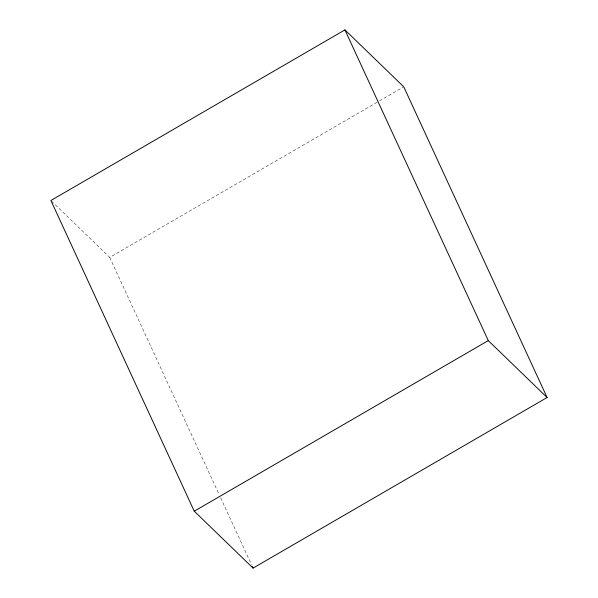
<?xml version="1.0" encoding="UTF-8"?>
<svg xmlns="http://www.w3.org/2000/svg" width="598" height="598" viewBox="0 0 598 598"><rect width="100%" height="100%" fill="white"/><g stroke="black" fill="none" stroke-linecap="round" stroke-linejoin="round"><path stroke-width="0.45" stroke-dasharray="2.99 2.24" d="M51.563 201.145L109.718 257.402L378.706 101.331M379.513 100.86L402.94 87.271M109.718 257.402L219.092 494.449M220.655 497.835L251.511 564.714"/><path stroke-width="0.9" d="M344.926 29.9L50.897 200.494L194.253 511.2L253.074 568.1L547.103 397.506L403.747 86.8L344.926 29.9L488.282 340.598L547.103 397.506M194.253 511.2L488.282 340.598M252.289 566.403L253.074 568.1"/></g></svg>
